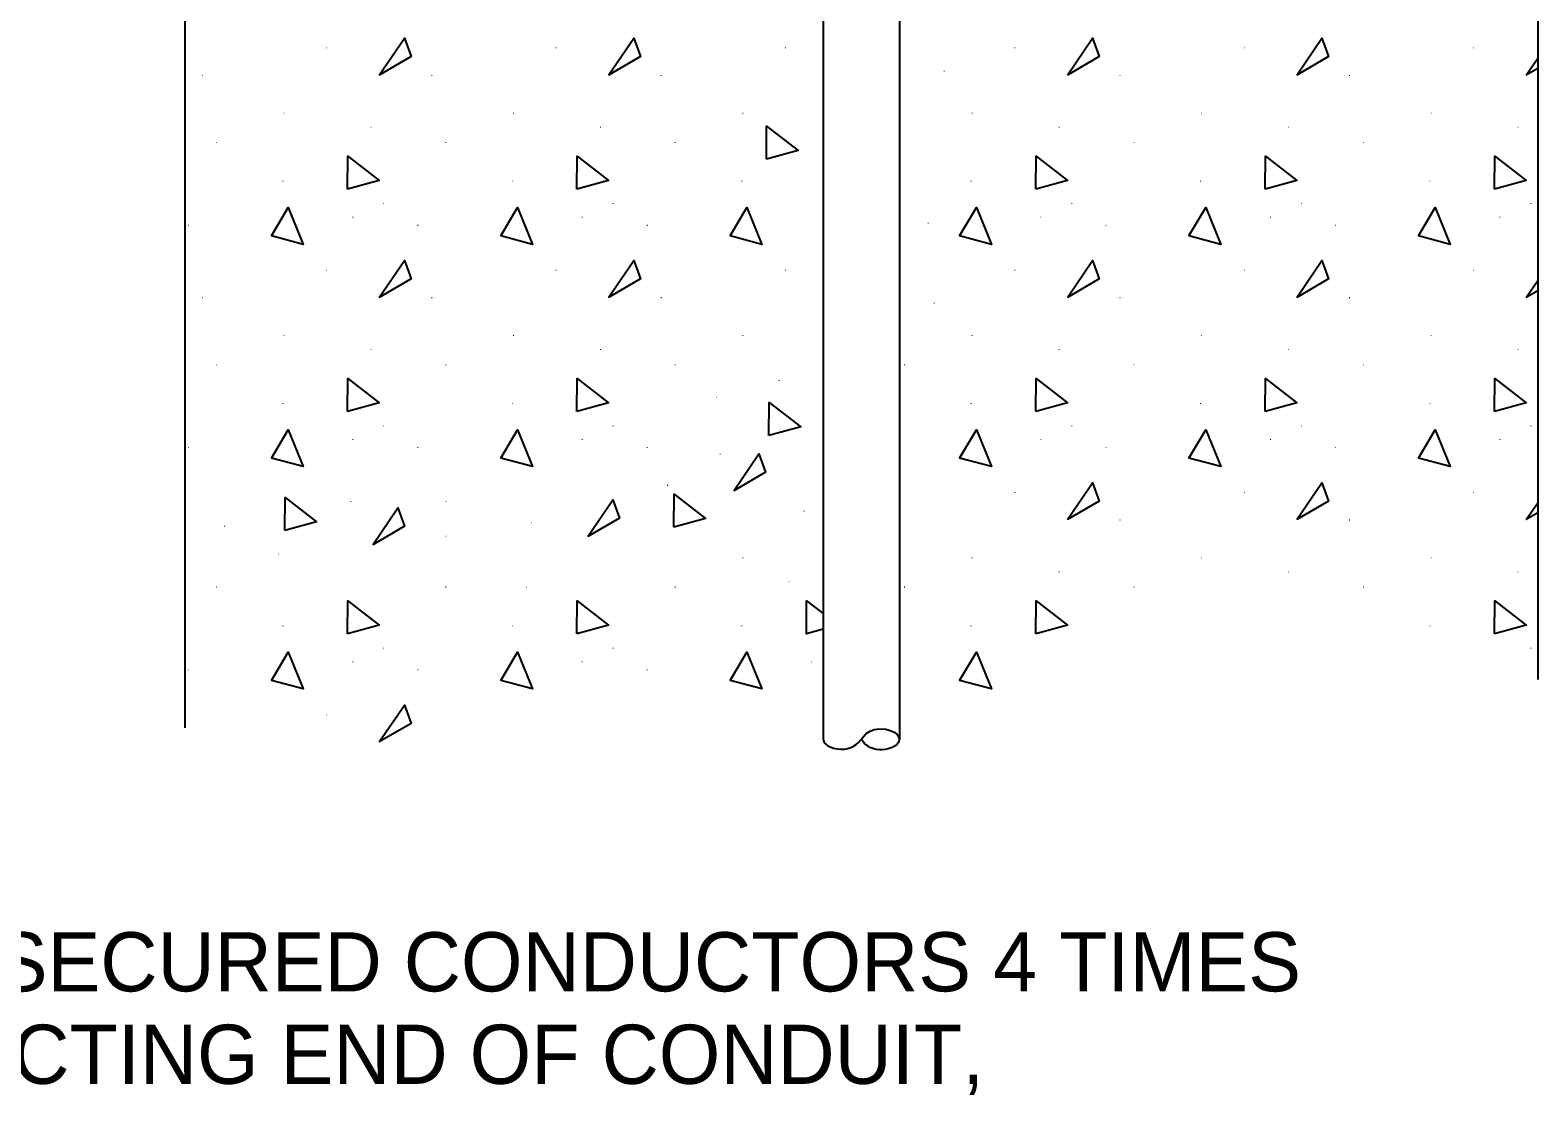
# Model space of a CAD drawing. Extents: x -894 to 866, y -472 to 714.
# Drawn here: x -487.8 to -309.6, y -186 to -60 of the extents above; entities that cross this region are included whole.
import ezdxf

# ---------------------------------------------------------------- set-up
doc = ezdxf.new("R2010")
doc.units = 0
for name, color, linetype in [('57 Undefined', 7, 'Continuous'), ('59 Sndwall Anno', 7, 'Continuous'), ('60 Nongeo Data', 7, 'Continuous')]:
    doc.layers.add(name, color=color, linetype=linetype)

msp = doc.modelspace()

# ---------------------------------------------------------------- linework, layer by layer
at = {"layer": '59 Sndwall Anno'}
for points in [[(-446.56, -65.35), (-443.59, -61), (-442.8, -63.17)], [(-419.43, -65.35), (-416.46, -61), (-415.67, -63.17)], [(-365.18, -65.35), (-362.21, -61), (-361.42, -63.17)], [(-338.05, -65.35), (-335.08, -61), (-334.29, -63.17)], [(-400.78, -75.3), (-400.75, -71.39), (-397.03, -74.27)], [(-450.31, -78.85), (-450.28, -74.94), (-446.56, -77.82)], [(-423.18, -78.85), (-423.15, -74.94), (-419.43, -77.82)], [(-368.93, -78.85), (-368.89, -74.94), (-365.18, -77.82)], [(-341.8, -78.85), (-341.77, -74.94), (-338.05, -77.82)], [(-314.67, -78.85), (-314.64, -74.94), (-310.92, -77.82)], [(-459.31, -84.39), (-457.33, -81.02), (-455.55, -85.38)], [(-432.19, -84.39), (-430.21, -81.02), (-428.43, -85.38)], [(-405.06, -84.39), (-403.08, -81.02), (-401.3, -85.38)], [(-377.93, -84.39), (-375.95, -81.02), (-374.17, -85.38)], [(-350.81, -84.39), (-348.83, -81.02), (-347.05, -85.38)], [(-323.68, -84.39), (-321.7, -81.02), (-319.92, -85.38)], [(-446.56, -91.65), (-443.59, -87.3), (-442.8, -89.47)], [(-419.43, -91.65), (-416.46, -87.3), (-415.67, -89.47)], [(-365.18, -91.65), (-362.21, -87.3), (-361.42, -89.47)], [(-338.05, -91.65), (-335.08, -87.3), (-334.29, -89.47)], [(-450.31, -105.15), (-450.28, -101.25), (-446.56, -104.13)], [(-423.18, -105.15), (-423.15, -101.25), (-419.43, -104.13)], [(-368.93, -105.15), (-368.89, -101.25), (-365.18, -104.13)], [(-341.8, -105.15), (-341.77, -101.25), (-338.05, -104.13)], [(-314.67, -105.15), (-314.64, -101.25), (-310.92, -104.13)], [(-400.47, -108), (-400.44, -104.1), (-396.72, -106.98)], [(-459.31, -110.69), (-457.33, -107.33), (-455.55, -111.68)], [(-432.19, -110.69), (-430.21, -107.33), (-428.43, -111.68)], [(-377.93, -110.69), (-375.95, -107.33), (-374.17, -111.68)], [(-350.81, -110.69), (-348.83, -107.33), (-347.05, -111.68)], [(-323.68, -110.69), (-321.7, -107.33), (-319.92, -111.68)], [(-404.64, -114.52), (-401.67, -110.16), (-400.88, -112.34)], [(-365.18, -117.95), (-362.21, -113.6), (-361.42, -115.77)], [(-338.05, -117.95), (-335.08, -113.6), (-334.29, -115.77)], [(-457.72, -119.24), (-457.69, -115.34), (-453.97, -118.22)], [(-421.91, -119.94), (-418.94, -115.59), (-418.15, -117.76)], [(-411.73, -118.85), (-411.7, -114.95), (-407.98, -117.83)], [(-447.33, -120.91), (-444.37, -116.56), (-443.57, -118.73)], [(-450.31, -131.45), (-450.28, -127.55), (-446.56, -130.43)], [(-423.18, -131.45), (-423.15, -127.55), (-419.43, -130.43)], [(-368.93, -131.45), (-368.89, -127.55), (-365.18, -130.43)], [(-314.67, -131.45), (-314.64, -127.55), (-310.92, -130.43)], [(-459.31, -136.99), (-457.33, -133.63), (-455.55, -137.98)], [(-432.19, -136.99), (-430.21, -133.63), (-428.43, -137.98)], [(-405.06, -136.99), (-403.08, -133.63), (-401.3, -137.98)], [(-377.93, -136.99), (-375.95, -133.63), (-374.17, -137.98)], [(-446.56, -144.25), (-443.59, -139.9), (-442.8, -142.08)]]:
    msp.add_lwpolyline(points, close=True, dxfattribs=at)
for points in [[(-310.92, -65.35), (-309.55, -63.34)], [(-309.55, -64.56), (-310.92, -65.35)], [(-310.92, -91.65), (-309.55, -89.64)], [(-309.55, -90.86), (-310.92, -91.65)], [(-310.92, -117.95), (-309.55, -115.95)], [(-309.55, -117.16), (-310.92, -117.95)], [(-394.05, -130.91), (-396.05, -131.45), (-396.02, -127.55), (-394.05, -129.07)]]:
    msp.add_lwpolyline(points, dxfattribs=at)
at = {"layer": '60 Nongeo Data'}
for p, q in [((-394.05, -12.24), (-394.05, -143.94)), ((-385.05, -12.24), (-385.05, -143.94)), ((-469.55, -25.24), (-469.55, -142.56)), ((-309.55, -25.24), (-309.55, -136.88))]:
    msp.add_line(p, q, dxfattribs=at)
msp.add_lwpolyline([(-394.05, -143.94), (-394.04, -144.07), (-393.94, -144.31), (-393.75, -144.53), (-393.53, -144.69), (-393.23, -144.84), (-392.83, -144.98), (-392.37, -145.07), (-391.96, -145.1), (-391.5, -145.09), (-391.04, -145), (-390.6, -144.83), (-390.16, -144.56), (-389.88, -144.32), (-389.57, -143.95), (-389.27, -143.55), (-388.97, -143.26), (-388.5, -142.96), (-388.02, -142.78), (-387.69, -142.72), (-387.12, -142.7), (-386.66, -142.75), (-386.25, -142.84), (-385.93, -142.96), (-385.6, -143.13), (-385.33, -143.35), (-385.2, -143.53), (-385.11, -143.71), (-385.07, -143.94), (-385.11, -144.18), (-385.2, -144.36), (-385.32, -144.51), (-385.54, -144.7), (-385.82, -144.87), (-386.03, -144.96), (-386.36, -145.06), (-386.72, -145.14), (-387.1, -145.18), (-387.4, -145.18), (-387.77, -145.14), (-388.07, -145.07), (-388.39, -144.95), (-388.55, -144.89), (-388.76, -144.75), (-388.93, -144.63), (-389.17, -144.43), (-389.34, -144.24), (-389.47, -144.08), (-389.56, -143.95)], dxfattribs=at)

# ---------------------------------------------------------------- texts
at = {"layer": '57 Undefined'}
for s, p in [('WRAPPED AND SECURED CONDUCTORS 4 TIMES', (-564.32, -173.76)), ('AROUND PROJECTING END OF CONDUIT,', (-564.32, -184.7))]:
    msp.add_text(s, height=7, dxfattribs=at).set_placement(p)
at = {"layer": '59 Sndwall Anno'}
for p in [(-452.92, -62.19), (-425.79, -62.19), (-398.67, -62.19), (-371.54, -62.19), (-344.41, -62.19), (-317.29, -62.19), (-467.62, -65.45), (-440.49, -65.45), (-413.36, -65.45), (-379.9, -64.95), (-359.11, -65.45), (-331.98, -65.45), (-457.97, -69.92), (-430.84, -69.92), (-403.72, -69.92), (-376.59, -69.92), (-349.46, -69.92), (-322.33, -69.92), (-447.68, -71.58), (-420.55, -71.58), (-366.3, -71.58), (-339.17, -71.58), (-312.05, -71.58), (-465.97, -73.38), (-438.84, -73.38), (-411.72, -73.38), (-357.46, -73.38), (-330.34, -73.38), (-458.1, -77.97), (-430.97, -77.97), (-403.84, -77.97), (-376.72, -77.97), (-349.59, -77.97), (-322.46, -77.97), (-446.18, -80.62), (-419.05, -80.62), (-364.8, -80.62), (-337.67, -80.62), (-310.54, -80.62), (-469.28, -83.19), (-449.83, -82.22), (-442.15, -83.19), (-422.7, -82.22), (-415.03, -83.19), (-381.79, -82.93), (-368.45, -82.22), (-360.77, -83.19), (-341.32, -82.22), (-333.65, -83.19), (-314.2, -82.22), (-452.92, -88.49), (-425.79, -88.49), (-398.67, -88.49), (-371.54, -88.49), (-344.41, -88.49), (-317.29, -88.49), (-467.62, -91.75), (-440.49, -91.75), (-413.36, -91.75), (-381.08, -92.4), (-359.11, -91.75), (-331.98, -91.75), (-457.97, -96.22), (-430.84, -96.22), (-403.72, -96.22), (-376.59, -96.22), (-349.46, -96.22), (-322.33, -96.22), (-447.68, -97.88), (-420.55, -97.88), (-366.3, -97.88), (-339.17, -97.88), (-312.05, -97.88), (-465.97, -99.68), (-438.84, -99.68), (-411.72, -99.68), (-384.59, -99.68), (-357.46, -99.68), (-330.34, -99.68), (-399.42, -101.54), (-406.85, -103.52), (-458.1, -104.27), (-430.97, -104.27), (-376.72, -104.27), (-349.59, -104.27), (-322.46, -104.27), (-446.18, -106.92), (-419.05, -106.92), (-364.8, -106.92), (-337.67, -106.92), (-310.54, -106.92), (-449.83, -108.52), (-422.7, -108.52), (-368.45, -108.52), (-341.32, -108.52), (-314.2, -108.52), (-469.28, -109.49), (-442.15, -109.49), (-415.03, -109.49), (-406.4, -110.26), (-360.77, -109.49), (-333.65, -109.49), (-412.61, -113.95), (-450.07, -115.88), (-438.81, -115.88), (-371.54, -114.79), (-344.41, -114.79), (-317.29, -114.79), (-396.45, -117), (-465.01, -118.79), (-428.72, -118.4), (-359.11, -118.05), (-331.98, -118.05), (-438.81, -119.95), (-458.6, -122.08), (-403.72, -122.53), (-376.59, -122.53), (-349.46, -122.53), (-322.33, -122.53), (-366.3, -124.19), (-339.17, -124.19), (-312.05, -124.19), (-465.97, -125.98), (-438.84, -125.98), (-429.31, -126), (-411.72, -125.98), (-398.25, -125.38), (-384.59, -125.98), (-357.46, -125.98), (-330.34, -125.98), (-458.1, -130.58), (-430.97, -130.58), (-403.84, -130.58), (-376.72, -130.58), (-322.46, -130.58), (-446.18, -133.22), (-419.05, -133.22), (-310.54, -133.22), (-449.83, -134.82), (-422.7, -134.82), (-395.58, -134.82), (-469.28, -135.79), (-442.15, -135.79), (-415.03, -135.79), (-452.92, -141.1)]:
    msp.add_text('.', height=0.8, dxfattribs=at).set_placement(p)

doc.saveas('drawing.dxf')
